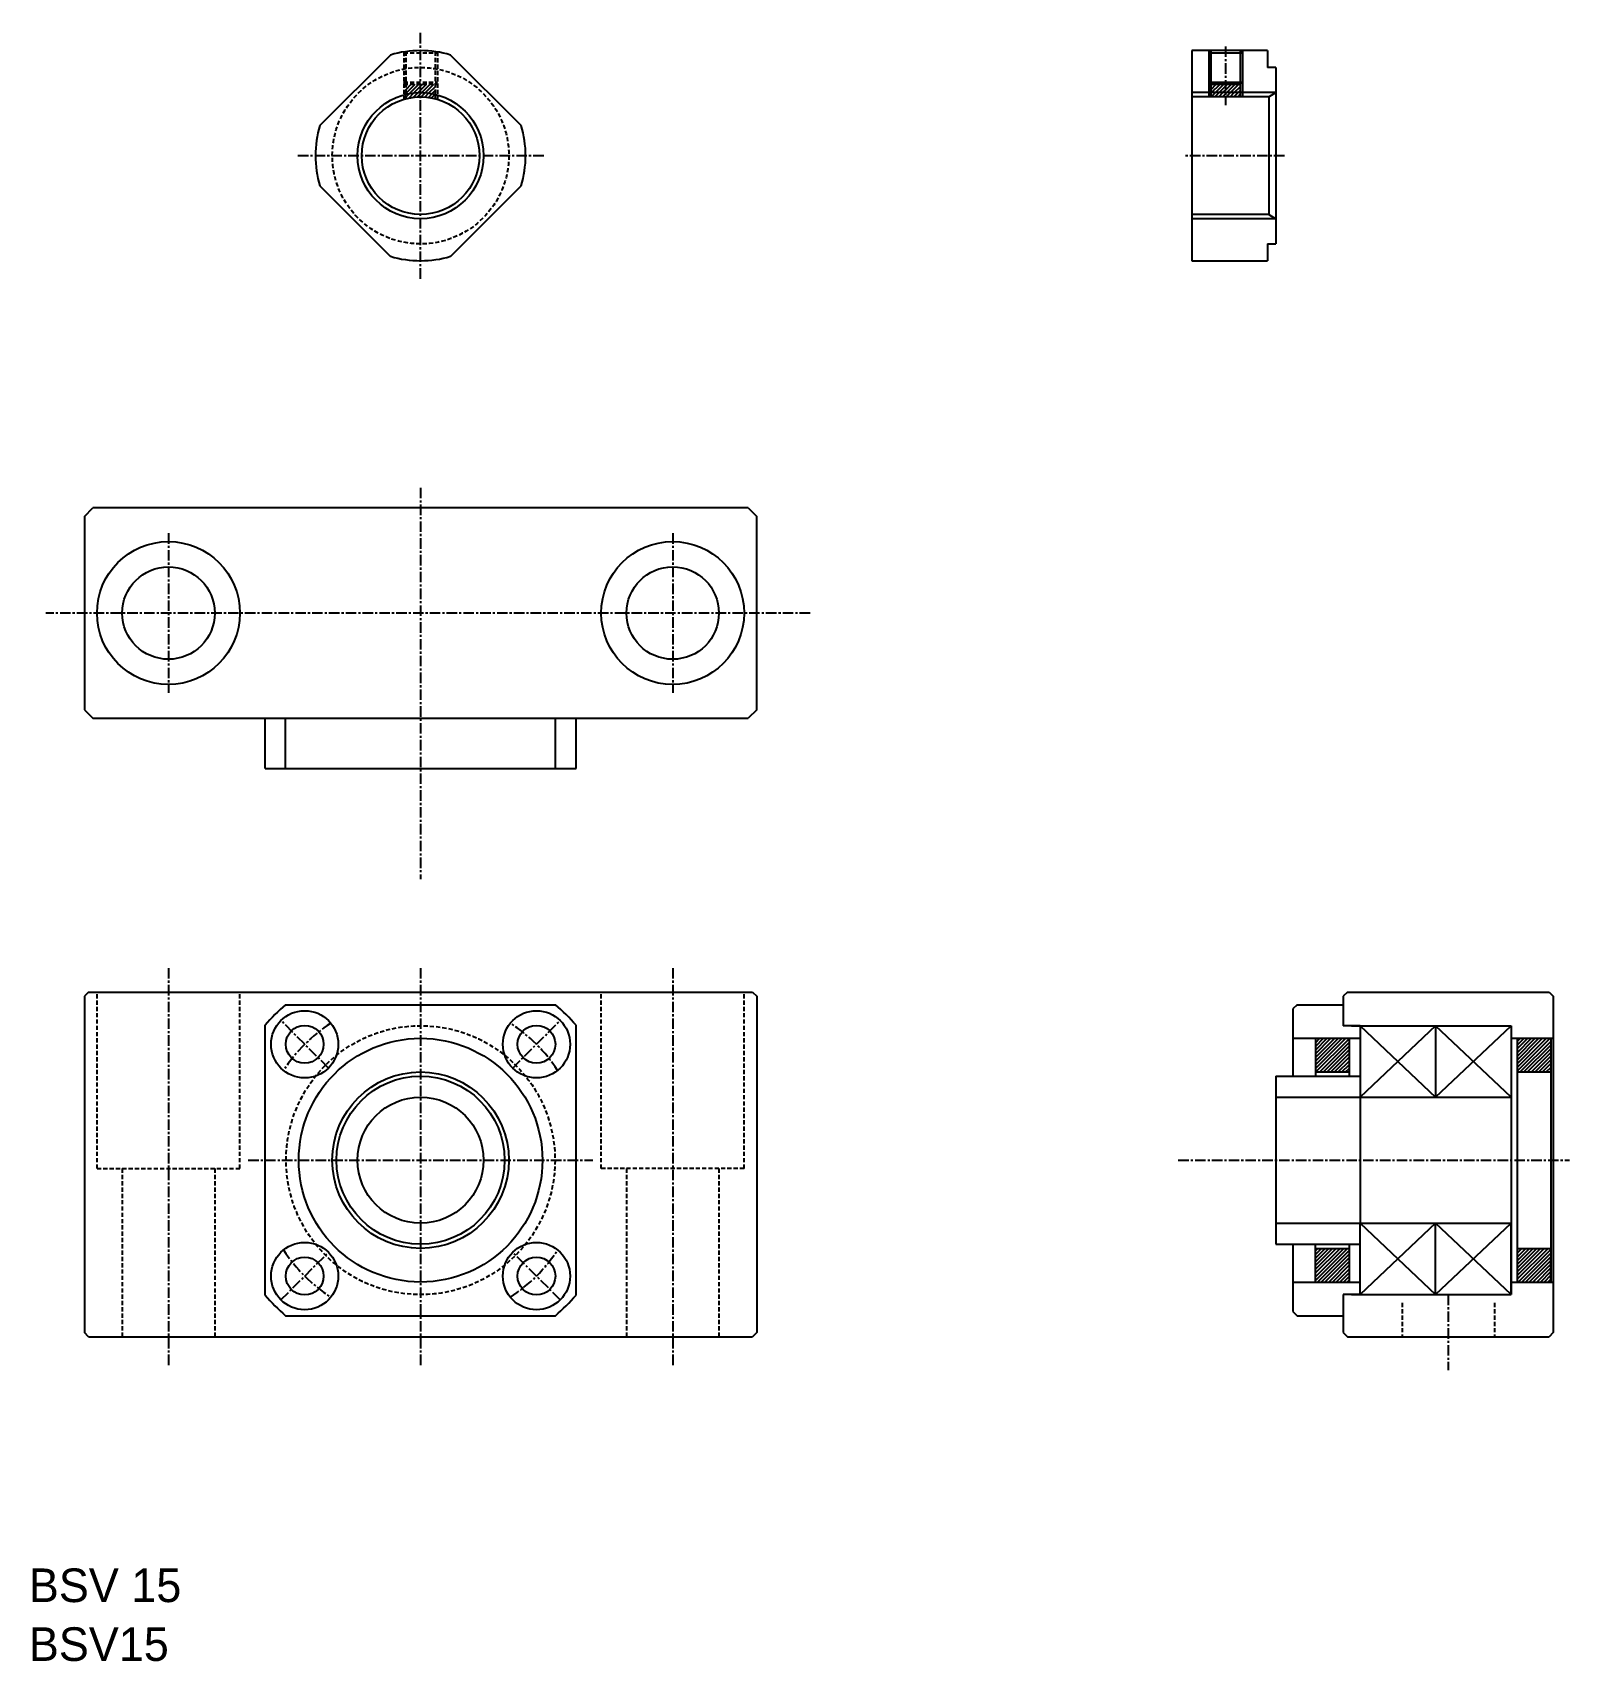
# Model space of a CAD drawing. Extents: x -2 to 181, y 53 to 247.
import ezdxf

# ---------------------------------------------------------------- set-up
doc = ezdxf.new("R2010")
doc.units = 0
doc.linetypes.add('CENTER', pattern=[2, 1.25, -0.25, 0.25, -0.25])
doc.linetypes.add('DASHED', pattern=[0.75, 0.5, -0.25])
doc.layers.get('0').update_dxf_attribs({"linetype": 'CONTINUOUS'})
doc.layers.add('CENTER', color=1, linetype='CENTER')

# ---------------------------------------------------------------- blocks, each defined once
blk = doc.blocks.new('*X41')
at = {"color": 0, "linetype": 'CONTINUOUS'}
for p, q in [((174.71, 123.03), (178.63, 126.95)), ((174.71, 123.47), (178.19, 126.95)), ((174.71, 123.91), (177.74, 126.95)), ((174.71, 124.36), (177.3, 126.95)), ((174.71, 124.8), (176.86, 126.95)), ((174.71, 125.24), (176.42, 126.95)), ((174.71, 125.68), (175.98, 126.95)), ((174.71, 126.12), (175.54, 126.95)), ((174.71, 126.57), (175.09, 126.95)), ((175.07, 122.95), (178.71, 126.59)), ((175.51, 122.95), (178.71, 126.15)), ((175.95, 122.95), (178.71, 125.7)), ((176.4, 122.95), (178.71, 125.26)), ((176.84, 122.95), (178.71, 124.82)), ((177.28, 122.95), (178.71, 124.38)), ((177.72, 122.95), (178.71, 123.94)), ((178.16, 122.95), (178.71, 123.49)), ((178.61, 122.95), (178.71, 123.05)), ((174.71, 98.28), (178.38, 101.95)), ((174.71, 98.72), (177.94, 101.95)), ((174.71, 99.17), (177.49, 101.95)), ((174.71, 99.61), (177.05, 101.95)), ((174.71, 100.05), (176.61, 101.95)), ((174.71, 100.49), (176.17, 101.95)), ((174.71, 100.93), (175.73, 101.95)), ((174.71, 101.38), (175.28, 101.95)), ((174.71, 101.82), (174.84, 101.95)), ((174.82, 97.95), (178.71, 101.84)), ((175.26, 97.95), (178.71, 101.4)), ((175.7, 97.95), (178.71, 100.96)), ((176.15, 97.95), (178.71, 100.51)), ((176.59, 97.95), (178.71, 100.07)), ((177.03, 97.95), (178.71, 99.63)), ((177.47, 97.95), (178.71, 99.19)), ((177.91, 97.95), (178.71, 98.75)), ((178.35, 97.95), (178.71, 98.3))]:
    blk.add_line(p, q, dxfattribs=at)
blk = doc.blocks.new('*X42')
at = {"color": 0, "linetype": 'CONTINUOUS'}
for p, q in [((150.71, 123.34), (154.32, 126.95)), ((150.71, 123.78), (153.88, 126.95)), ((150.71, 124.22), (153.44, 126.95)), ((150.71, 124.66), (153, 126.95)), ((150.71, 125.1), (152.55, 126.95)), ((150.71, 125.55), (152.11, 126.95)), ((150.71, 125.99), (151.67, 126.95)), ((150.71, 126.43), (151.23, 126.95)), ((150.71, 126.87), (150.79, 126.95)), ((150.76, 122.95), (154.71, 126.9)), ((151.21, 122.95), (154.71, 126.45)), ((151.65, 122.95), (154.71, 126.01)), ((152.09, 122.95), (154.71, 125.57)), ((152.53, 122.95), (154.71, 125.13)), ((152.97, 122.95), (154.71, 124.69)), ((153.42, 122.95), (154.71, 124.24)), ((153.86, 122.95), (154.71, 123.8)), ((154.3, 122.95), (154.71, 123.36)), ((150.71, 98.15), (154.51, 101.95)), ((150.71, 98.59), (154.07, 101.95)), ((150.71, 99.03), (153.63, 101.95)), ((150.71, 99.47), (153.19, 101.95)), ((150.71, 99.91), (152.74, 101.95)), ((150.71, 100.36), (152.3, 101.95)), ((150.71, 100.8), (151.86, 101.95)), ((150.71, 101.24), (151.42, 101.95)), ((150.71, 101.68), (150.98, 101.95)), ((150.95, 97.95), (154.71, 101.7)), ((151.4, 97.95), (154.71, 101.26)), ((151.84, 97.95), (154.71, 100.82)), ((152.28, 97.95), (154.71, 100.38)), ((152.72, 97.95), (154.71, 99.94)), ((153.16, 97.95), (154.71, 99.49)), ((153.61, 97.95), (154.71, 99.05)), ((154.05, 97.95), (154.71, 98.61)), ((154.49, 97.95), (154.71, 98.17))]:
    blk.add_line(p, q, dxfattribs=at)

msp = doc.modelspace()

# ---------------------------------------------------------------- linework, layer by layer
at = {"color": 3, "linetype": 'DASHED'}
for p, q in [((42.22, 244.31), (42.22, 238.68)), ((42.22, 244.22), (46.22, 244.22)), ((42.47, 244.35), (42.47, 238.75)), ((45.97, 244.35), (45.97, 238.75)), ((46.22, 244.31), (46.22, 238.68)), ((42.22, 240.72), (46.22, 240.72)), ((42.47, 240.47), (42.22, 240.72)), ((42.22, 240.47), (46.22, 240.47)), ((45.97, 240.47), (46.22, 240.72)), ((5.72, 111.45), (5.72, 132.45)), ((22.72, 111.45), (22.72, 132.45)), ((65.72, 111.45), (65.72, 132.45)), ((82.72, 111.45), (82.72, 132.45)), ((5.72, 111.45), (22.72, 111.45)), ((8.72, 111.45), (8.72, 91.45)), ((19.72, 111.45), (19.72, 91.45)), ((82.72, 111.45), (65.72, 111.45)), ((68.72, 111.45), (68.72, 91.45)), ((79.72, 111.45), (79.72, 91.45)), ((161.01, 95.47), (161.01, 91.45)), ((172.01, 95.47), (172.01, 91.45)), ((161.01, 91.46), (161.01, 91.45)), ((172.01, 91.46), (172.01, 91.45))]:
    msp.add_line(p, q, dxfattribs=at)
for p, q in [((136.01, 244.47), (136.01, 219.47)), ((145.01, 244.47), (136.01, 244.47)), ((138.01, 244.47), (138.01, 238.97)), ((138.01, 244.22), (138.26, 244.47)), ((142.01, 244.22), (141.76, 244.47)), ((142.01, 244.47), (142.01, 238.97)), ((145.01, 244.47), (145.01, 242.47)), ((40.64, 243.94), (32.25, 235.55)), ((56.2, 235.55), (47.8, 243.94)), ((146.01, 242.47), (145.01, 242.47)), ((146.01, 242.47), (146.01, 221.47)), ((138.26, 240.47), (138.01, 240.72)), ((138.26, 240.47), (141.76, 240.47)), ((141.76, 240.47), (142.01, 240.72)), ((145.14, 238.97), (136.01, 238.97)), ((145.14, 238.97), (146.01, 239.47)), ((145.14, 238.97), (145.14, 224.97)), ((32.25, 228.39), (40.64, 219.99)), ((47.8, 219.99), (56.2, 228.39)), ((145.14, 224.97), (136.01, 224.97)), ((145.14, 224.97), (146.01, 224.47)), ((52, 224.19), (52, 224.19)), ((49.9, 222.09), (49.9, 222.09)), ((145.01, 221.47), (145.01, 219.47)), ((145.01, 221.47), (146.01, 221.47)), ((136.01, 219.47), (145.01, 219.47))]:
    msp.add_line(p, q)
at = {"color": 3}
for p, q in [((138.01, 244.22), (142.01, 244.22)), ((138.26, 244.47), (138.26, 238.97)), ((141.76, 244.47), (141.76, 238.97)), ((42.47, 239.82), (43.12, 240.47)), ((42.47, 240.27), (42.67, 240.47)), ((42.57, 239.47), (43.57, 240.47)), ((43.02, 239.47), (44.02, 240.47)), ((44.22, 239.78), (44.92, 240.47)), ((44.22, 240.22), (44.47, 240.47)), ((44.37, 239.47), (45.37, 240.47)), ((44.81, 239.47), (45.81, 240.47)), ((138.01, 240.72), (142.01, 240.72)), ((138.26, 239.82), (138.91, 240.47)), ((138.26, 240.27), (138.46, 240.47)), ((138.35, 239.47), (139.35, 240.47)), ((138.8, 239.47), (139.8, 240.47)), ((140.01, 239.78), (140.7, 240.47)), ((140.01, 240.22), (140.25, 240.47)), ((140.01, 240.45), (140.03, 240.47)), ((140.15, 239.47), (141.15, 240.47)), ((140.6, 239.47), (141.6, 240.47)), ((42.47, 238.92), (43.02, 239.47)), ((42.83, 238.83), (43.47, 239.47)), ((43.36, 238.92), (43.92, 239.47)), ((43.47, 239.47), (44.22, 240.22)), ((43.86, 238.96), (44.22, 239.33)), ((43.92, 239.47), (44.22, 239.78)), ((44.22, 239.33), (44.37, 239.47)), ((44.31, 238.97), (44.81, 239.47)), ((44.74, 238.95), (45.26, 239.47)), ((45.15, 238.91), (45.71, 239.47)), ((45.26, 239.47), (45.97, 240.18)), ((45.54, 238.84), (45.97, 239.28)), ((45.71, 239.47), (45.97, 239.73)), ((146.01, 239.47), (136.01, 239.47)), ((138.26, 239.37), (138.35, 239.47)), ((138.3, 238.97), (138.8, 239.47)), ((138.75, 238.97), (139.25, 239.47)), ((139.2, 238.97), (139.7, 239.47)), ((139.25, 239.47), (140.01, 240.22)), ((139.65, 238.97), (140.01, 239.33)), ((139.7, 239.47), (140.01, 239.78)), ((140.01, 239.33), (140.15, 239.47)), ((140.1, 238.97), (140.6, 239.47)), ((140.55, 238.97), (141.05, 239.47)), ((141, 238.97), (141.5, 239.47)), ((141.05, 239.47), (141.76, 240.18)), ((141.45, 238.97), (141.76, 239.28)), ((141.5, 239.47), (141.76, 239.73)), ((146.01, 224.47), (136.01, 224.47))]:
    msp.add_line(p, q, dxfattribs=at)
at = {"color": 7, "linetype": 'CONTINUOUS'}
for p, q in [((4.22, 189.05), (5.22, 190.05)), ((83.22, 190.05), (5.22, 190.05)), ((83.22, 190.05), (84.22, 189.05)), ((4.22, 189.05), (4.22, 166.05)), ((84.22, 166.05), (84.22, 189.05)), ((4.22, 166.05), (5.22, 165.05)), ((5.22, 165.05), (83.22, 165.05)), ((25.72, 159.05), (25.72, 165.05)), ((28.14, 159.05), (28.14, 165.05)), ((60.27, 159.05), (60.27, 165.05)), ((62.72, 159.05), (62.72, 165.05)), ((84.22, 166.05), (83.22, 165.05)), ((25.72, 159.05), (62.72, 159.05)), ((4.72, 132.45), (4.22, 131.95)), ((4.22, 131.95), (4.22, 91.95)), ((4.72, 132.45), (83.72, 132.45)), ((83.72, 132.45), (84.22, 131.95)), ((84.22, 131.95), (84.22, 91.95)), ((154.51, 132.45), (154.01, 131.95)), ((154.01, 131.95), (154.01, 128.45)), ((154.51, 132.45), (178.51, 132.45)), ((178.51, 132.45), (179.01, 131.95)), ((179.01, 131.95), (179.01, 91.95)), ((28.16, 130.95), (60.29, 130.95)), ((148.51, 130.95), (148.01, 130.45)), ((148.01, 130.45), (148.01, 122.45)), ((148.51, 130.95), (154.01, 130.95)), ((25.72, 96.39), (25.72, 128.51)), ((62.72, 96.39), (62.72, 128.51)), ((156.01, 128.45), (154.01, 128.45)), ((155.01, 128.45), (174.01, 128.45)), ((156.01, 128.45), (156.01, 119.95)), ((156.01, 128.45), (174.01, 128.45)), ((165.01, 128.45), (165.01, 119.95)), ((174.01, 128.45), (174.01, 96.45)), ((174.01, 128.45), (174.01, 96.45)), ((174.01, 128.45), (174.01, 119.95)), ((148.01, 126.95), (156.01, 126.95)), ((150.71, 126.95), (150.71, 124.15)), ((150.71, 126.95), (150.71, 122.45)), ((154.71, 126.95), (154.71, 122.45)), ((174.01, 126.95), (179.01, 126.95)), ((174.71, 126.95), (174.71, 97.95)), ((178.71, 126.95), (178.71, 124.15)), ((178.71, 126.95), (178.71, 97.95)), ((146.01, 122.45), (156.01, 122.45)), ((146.01, 122.45), (146.01, 102.45)), ((150.71, 122.95), (154.71, 122.95)), ((174.71, 122.95), (178.71, 122.95)), ((146.01, 119.95), (156.01, 119.95)), ((156.01, 119.95), (156.01, 104.95)), ((156.01, 119.95), (174.01, 119.95)), ((146.01, 104.95), (156.01, 104.95)), ((156.01, 96.45), (156.01, 104.95)), ((156.01, 104.95), (174.01, 104.95)), ((165.01, 96.45), (165.01, 104.95)), ((174.01, 96.45), (174.01, 104.95)), ((146.01, 102.45), (156.01, 102.45)), ((148.01, 102.45), (148.01, 94.45)), ((150.71, 97.95), (150.71, 102.45)), ((150.71, 101.95), (154.71, 101.95)), ((154.71, 102.45), (154.71, 97.95)), ((174.71, 101.95), (178.71, 101.95)), ((178.71, 97.95), (178.71, 100.75)), ((148.01, 97.95), (156.01, 97.95)), ((174.01, 97.95), (179.01, 97.95)), ((156.01, 96.45), (154.01, 96.45)), ((154.01, 96.45), (154.01, 91.95)), ((155.01, 96.45), (174.01, 96.45)), ((156.01, 96.45), (174.01, 96.45)), ((28.16, 93.95), (60.29, 93.95)), ((148.01, 94.45), (148.51, 93.95)), ((148.51, 93.95), (154.01, 93.95)), ((4.72, 91.45), (4.22, 91.95)), ((4.72, 91.45), (83.72, 91.45)), ((84.22, 91.95), (83.72, 91.45)), ((154.01, 91.95), (154.51, 91.45)), ((154.51, 91.45), (178.51, 91.45)), ((179.01, 91.95), (178.51, 91.45))]:
    msp.add_line(p, q, dxfattribs=at)
at = {"color": 3, "linetype": 'CONTINUOUS'}
for p, q in [((165.01, 128.45), (156.01, 119.95)), ((156.01, 128.45), (165.01, 119.95)), ((165.01, 119.95), (174.01, 128.45)), ((174.01, 119.95), (165.01, 128.45)), ((165.01, 104.95), (156.01, 96.45)), ((156.01, 104.95), (165.01, 96.45)), ((165.01, 96.45), (174.01, 104.95)), ((174.01, 96.45), (165.01, 104.95))]:
    msp.add_line(p, q, dxfattribs=at)
at = {"color": 3, "linetype": 'DASHED'}
for centre, radius in [((44.22, 231.97), 10.5), ((44.22, 112.45), 16)]:
    msp.add_circle(centre, radius, dxfattribs=at)
at = {"color": 3}
msp.add_circle((44.22, 231.97), 7.5, dxfattribs=at)
msp.add_circle((44.22, 231.97), 7)
at = {"color": 7, "linetype": 'CONTINUOUS'}
for centre, radius in [((14.22, 177.55), 8.5), ((74.22, 177.55), 8.5), ((14.22, 177.55), 5.5), ((74.22, 177.55), 5.5), ((30.43, 126.24), 4), ((58.01, 126.24), 4), ((30.43, 126.24), 2.25), ((58.01, 126.24), 2.25), ((44.22, 112.45), 14.5), ((44.22, 112.45), 10.5), ((44.22, 112.45), 10), ((44.22, 112.45), 7.5), ((30.43, 98.66), 4), ((30.43, 98.66), 2.25), ((58.01, 98.66), 4), ((58.01, 98.66), 2.25)]:
    msp.add_circle(centre, radius, dxfattribs=at)
for start, end in [(73.3576, 106.6424), (163.3576, 196.6424), (343.3576, 16.6424), (253.3576, 286.6424)]:
    msp.add_arc((44.22, 231.97), 12.5, start, end)
for start, end in [(130.9657, 139.0343), (40.9657, 49.0343), (220.9657, 229.0343), (310.9657, 319.0343)]:
    msp.add_arc((44.22, 112.45), 24.5, start, end, dxfattribs=at)
at = {"layer": 'CENTER', "color": 1, "linetype": 'CENTER'}
for p, q in [((44.22, 217.32), (44.22, 246.62)), ((140.01, 244.97), (140.01, 237.97)), ((58.87, 231.97), (29.58, 231.97)), ((147.01, 231.97), (135.01, 231.97)), ((44.22, 192.46), (44.22, 145.88)), ((14.22, 187.05), (14.22, 168.05)), ((74.22, 187.05), (74.22, 168.05)), ((90.57, 177.55), (-0.37, 177.55)), ((14.22, 135.31), (14.22, 87.89)), ((44.22, 135.31), (44.22, 87.89)), ((74.22, 135.31), (74.22, 87.89)), ((33.26, 123.41), (27.61, 129.07)), ((55.18, 123.41), (60.84, 129.07)), ((23.72, 112.45), (64.72, 112.45)), ((134.38, 112.45), (180.93, 112.45)), ((27.61, 95.83), (33.26, 101.49)), ((60.84, 95.83), (55.18, 101.49)), ((166.51, 96.45), (166.51, 87.45))]:
    msp.add_line(p, q, dxfattribs=at)
for start, end in [(123.2263, 146.7737), (33.2263, 56.7737), (213.2263, 236.7737), (303.2263, 326.7737)]:
    msp.add_arc((44.22, 112.45), 19.5, start, end, dxfattribs=at)

# ---------------------------------------------------------------- block references
at = {"color": 3, "linetype": 'CONTINUOUS'}
for name in ['*X42', '*X41']:
    msp.add_blockref(name, (0, 0), dxfattribs=at)

# ---------------------------------------------------------------- texts
at = {"color": 7, "linetype": 'CONTINUOUS'}
for s, p in [('BSV 15', (-2.39, 59.87)), ('BSV15', (-2.39, 52.87))]:
    msp.add_text(s, height=4, dxfattribs=at).set_placement(p)

doc.saveas('drawing.dxf')
